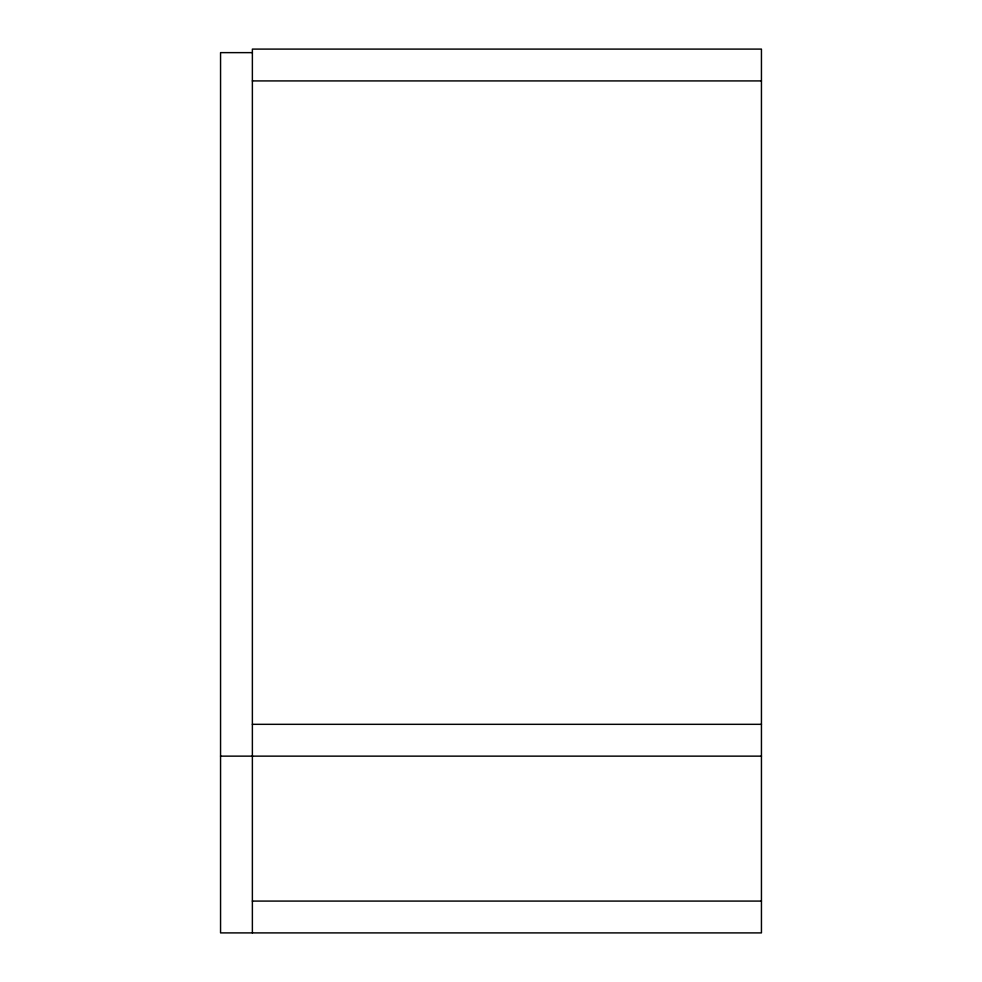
<?xml version="1.0" encoding="UTF-8"?>
<svg xmlns="http://www.w3.org/2000/svg" width="982" height="982" viewBox="0 0 982 982"><rect width="100%" height="100%" fill="white"/><g stroke="black" fill="none" stroke-linecap="round" stroke-linejoin="round"><path stroke-width="1.47" d="M252.374 52.635L220.557 52.635L220.557 932.9L761.443 932.9L761.443 49.1L252.374 49.1L252.374 932.9M252.374 80.917L761.443 80.917M252.374 724.323L761.443 724.323M220.557 756.14L761.443 756.14M252.374 901.083L761.443 901.083"/></g></svg>
